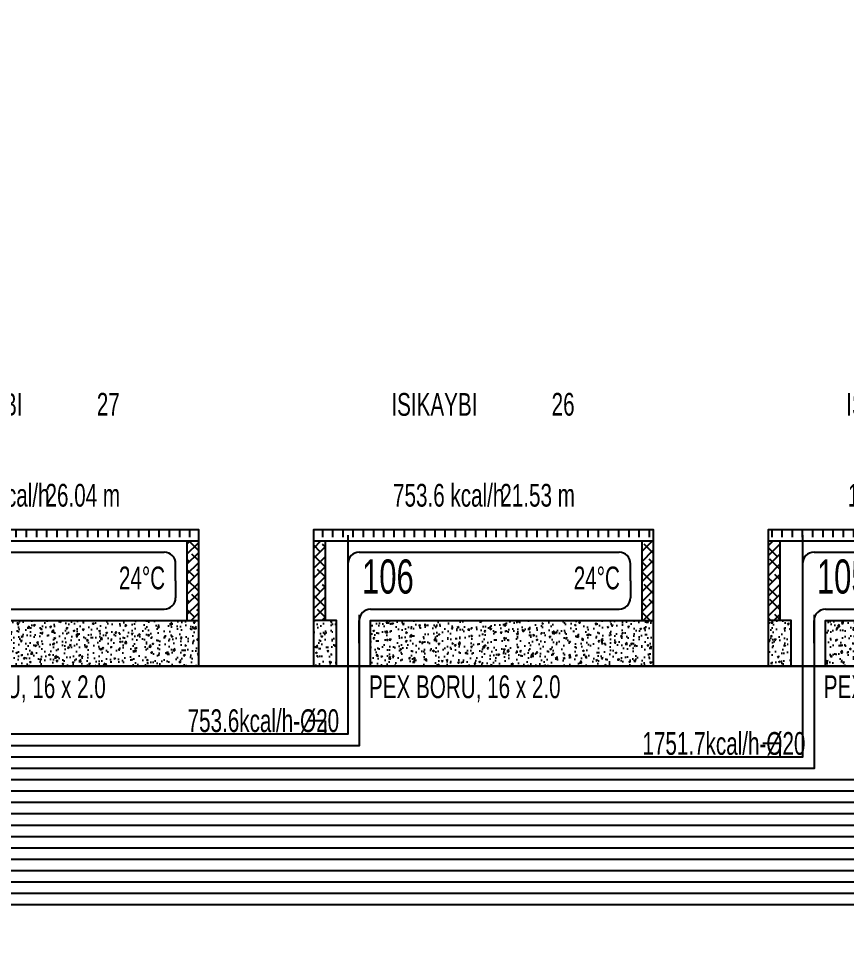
# Model space of a CAD drawing. Header units: centimetres. Extents: x -1224 to 8120, y -5771 to -1283.
# Drawn here: x 1744.6 to 2108.7, y -4922.8 to -4515.4 of the extents above; entities that cross this region are included whole.
import ezdxf
from ezdxf.enums import TextEntityAlignment as Align

# ---------------------------------------------------------------- set-up
doc = ezdxf.new("R2010")
doc.units = ezdxf.units.CM
for name, color, linetype in [('ROTAS-ISITMA-CAP', 41, 'Continuous'), ('ROTAS-ISITMA-DONUS-BORU', 30, 'Continuous'), ('ROTAS-ISITMA-GIDIS-BORU', 10, 'Continuous'), ('ROTAS-ISITMA-SEMA-DETAY', 7, 'Continuous'), ('ROTAS-SEMA-KAT-BANDI', 7, 'Continuous')]:
    doc.layers.add(name, color=color, linetype=linetype)
doc.styles.add('ROTAS-YAZI', font='arial.ttf')
pattern_1 = [(50, (-135697.04, 398449.737), (7.17260183, -0.62752135), [0.75, -8.25]), (355, (-135697.04, 398449.737), (-1.38751334, 7.52192134), [0.6, -6.6]), (100.4514445, (-135696.442, 398449.6846), (5.78508847, 6.89439991), [0.63740192, -7.01142112]), (46.1842, (-135697.04, 398451.737), (10.6724133, -1.6551928), [1.125, -12.375]), (96.6356355, (-135696.15, 398451.599), (9.34661946, 9.741186), [0.95610342, -10.5171376]), (351.184164, (-135697.04, 398451.737), (9.34661945, 9.741186), [0.9, -9.9]), (21, (-135696.04, 398451.237), (5.96907052, -4.02618891), [0.75, -8.25]), (326, (-135696.04, 398451.237), (2.43315332, 7.25150045), [0.6, -6.6]), (71.4514447, (-135695.5425, 398450.9014), (8.40222377, 3.22531153), [0.6374019, -7.01142112]), (37.5, (-135697.04, 398449.737), (0.121598553, 3.328938538), [0, -6.52, 0, -6.7, 0, -6.625]), (7.5, (-135697.04, 398449.737), (2.630695374, 3.94411712), [0, -3.82, 0, -6.37, 0, -2.525]), (327.5, (-135699.27, 398449.737), (5.338224362, -0.225548717), [0, -2.5, 0, -7.8, 0, -10.35]), (317.5, (-135700.27, 398449.737), (5.831861693, 1.001049823), [0, -3.25, 0, -5.18, 0, -7.35])]
pattern_2 = [(45, (-135697.04, 398444.737), (-2.209708691, 2.209708691), []), (135, (-135697.04, 398444.737), (-6.629126074, 2.209708691), [7.8125, -4.6875])]

# ---------------------------------------------------------------- blocks, each defined once
blk = doc.blocks.new('ROTAS-YI-DEVRE-PANELI')
h = blk.add_hatch()
h.set_pattern_fill('ACAD_ISO08W100', scale=0.898129, angle=90, style=0)
h.set_pattern_definition([(90, (-135697.04, 398444.737), (-4.49064449, 3e-16), [21.55509356, -2.6943867, 5.38877339, -2.6943867])])
h.paths.add_polyline_path([(129.28, 55), (129.28, 60), (-20, 60), (-20, 55)])
h = blk.add_hatch()
h.set_pattern_fill('ANSI38', color=15, scale=25, style=0)
h.set_pattern_definition(pattern_2)
h.paths.add_polyline_path([(-20, 20), (-15, 20), (-15, 55), (-20, 55)])
h = blk.add_hatch()
h.set_pattern_fill('ANSI38', color=15, scale=25, style=0)
h.set_pattern_definition(pattern_2)
h.paths.add_polyline_path([(124.28, 20), (129.28, 20), (129.28, 55), (124.28, 55)])
h = blk.add_hatch()
h.set_pattern_fill('AR-CONC', color=15, style=0)
h.set_pattern_definition(pattern_1)
h.paths.add_polyline_path([(-20, 0), (-10, 0), (-10, 20), (-15, 20), (-20, 20)])
h = blk.add_hatch()
h.set_pattern_fill('AR-CONC', color=15, style=0)
h.set_pattern_definition(pattern_1)
h.paths.add_polyline_path([(5, 20), (5, 0), (129.28, 0), (129.28, 20)])
at = {"color": 7}
for p, q in [((-20, 55), (129.28, 55)), ((-15, 55), (-15, 20)), ((124.28, 55), (124.28, 20))]:
    blk.add_line(p, q, dxfattribs=at)
for points in [[(-10, 0), (-20, 0), (-20, 60), (129.28, 60), (129.28, 0), (5, 0), (5, 20), (129.28, 20)], [(-10, 0), (-10, 20), (-15, 20), (-20, 20)]]:
    blk.add_lwpolyline(points, dxfattribs=at)
at = {"layer": 'ROTAS-ISITMA-DONUS-BORU'}
for p, q in [((119.28, 37.5), (119.28, 30)), ((5, 25), (114.28, 25)), ((0, 10), (0, 20))]:
    blk.add_line(p, q, dxfattribs=at)
for centre, start, end in [((114.28, 30), -90, 0), ((5, 20), 90, 180)]:
    blk.add_arc(centre, 5, start, end, dxfattribs=at)
at = {"layer": 'ROTAS-ISITMA-GIDIS-BORU'}
for p, q in [((0, 50), (114.28, 50)), ((119.28, 37.5), (119.28, 45))]:
    blk.add_line(p, q, dxfattribs=at)
for centre, start, end in [((0, 45), 90, 180), ((114.28, 45), 0, 90)]:
    blk.add_arc(centre, 5, start, end, dxfattribs=at)
at = {"color": 2, "style": 'ROTAS-YAZI', "width": 0.65}
for tag, p, height in [('ISIKAYBI', (14.15, 110), 10), ('YER', (14.88, 70.07), 10), ('NO', (1.26, 31.86), 15), ('DERECE', (94.35, 33.73), 10), ('BORU', (4.3, -14.1), 10)]:
    blk.add_attdef(tag, p, '', height=height, dxfattribs=at)
for tag, p in [('NO1', (84.62, 110.06)), ('UZ', (62.06, 70.07))]:
    blk.add_attdef(tag, p, '', height=10, rotation=360, dxfattribs=at)
blk.add_attdef('MAHAL', text='', height=10, dxfattribs=at).set_placement((15, 95), align=Align.MIDDLE_LEFT)
blk = doc.blocks.new('ROTAS-YI-HAT-ETIKETI')
at = {"color": 41}
for q in [(-7.5, 6), (0, 0)]:
    blk.add_line((0, 6), q, dxfattribs=at)
at = {"color": 41, "style": 'ROTAS-YAZI', "width": 0.65}
blk.add_attdef('CAP', (-60.45, 1), '', height=10, dxfattribs=at)

msp = doc.modelspace()

# ---------------------------------------------------------------- linework, layer by layer
at = {"layer": 'ROTAS-ISITMA-DONUS-BORU'}
for points in [[(3294.4, -4777.5), (3294.4, -4905), (1404.4, -4905), (1404.4, -4780.4)], [(3094.4, -4777.5), (3094.4, -4895), (1414.4, -4895), (1414.4, -4780.4)], [(2894.4, -4777.5), (2894.4, -4885), (1424.4, -4885), (1424.4, -4780.4)], [(2694.4, -4777.5), (2694.4, -4875), (1434.4, -4875), (1434.4, -4780.4)], [(2494.4, -4777.5), (2494.4, -4865), (1444.4, -4865), (1444.4, -4780.4)], [(2294.4, -4777.5), (2294.4, -4855), (1454.4, -4855), (1454.4, -4780.4)], [(2094.4, -4777.5), (2094.4, -4845), (1464.4, -4845), (1464.4, -4780.4)], [(1894.4, -4777.5), (1894.4, -4835), (1474.4, -4835), (1474.4, -4780.4)]]:
    msp.add_lwpolyline(points, dxfattribs=at)
at = {"layer": 'ROTAS-ISITMA-GIDIS-BORU'}
for points in [[(3289.4, -4742.5), (3289.4, -4900), (1409.4, -4900), (1409.4, -4780.4)], [(3089.4, -4742.5), (3089.4, -4890), (1419.4, -4890), (1419.4, -4780.4)], [(2889.4, -4742.5), (2889.4, -4880), (1429.4, -4880), (1429.4, -4780.4)], [(2689.4, -4742.5), (2689.4, -4870), (1439.4, -4870), (1439.4, -4780.4)], [(2489.4, -4742.5), (2489.4, -4860), (1449.4, -4860), (1449.4, -4780.4)], [(2289.4, -4742.5), (2289.4, -4850), (1459.4, -4850), (1459.4, -4780.4)], [(2089.4, -4742.5), (2089.4, -4840), (1469.4, -4840), (1469.4, -4780.4)], [(1889.4, -4742.5), (1889.4, -4830), (1479.4, -4830), (1479.4, -4780.4)]]:
    msp.add_lwpolyline(points, dxfattribs=at)
at = {"layer": 'ROTAS-SEMA-KAT-BANDI', "color": 7}
for points in [[(-935.6, -4800), (3460.4, -4800), (3460.4, -4400), (-935.6, -4400)], [(-935.6, -5200), (3460.4, -5200), (3460.4, -4800), (-935.6, -4800)]]:
    msp.add_lwpolyline(points, close=True, dxfattribs=at)

# ---------------------------------------------------------------- block references
at = {"layer": 'ROTAS-ISITMA-CAP'}
for p, values in [((1879.4, -4830), {'CAP': '753.6kcal/h-%%C20'}), ((2079.4, -4840), {'CAP': '1751.7kcal/h-%%C20'})]:
    msp.add_blockref('ROTAS-YI-HAT-ETIKETI', p, dxfattribs=at).add_auto_attribs(values)
at = {"layer": 'ROTAS-ISITMA-SEMA-DETAY'}
for p, values in [((1694.4, -4800), {'NO': '107', 'DERECE': '24%%DC', 'UZ': '26.04 m', 'NO1': '27', 'BORU': 'PEX BORU, 16 x 2.0', 'YER': '911.3 kcal/h', 'ISIKAYBI': 'ISIKAYBI'}), ((1894.4, -4800), {'NO': '106', 'DERECE': '24%%DC', 'UZ': '21.53 m', 'NO1': '26', 'BORU': 'PEX BORU, 16 x 2.0', 'YER': '753.6 kcal/h', 'ISIKAYBI': 'ISIKAYBI'}), ((2094.4, -4800), {'NO': '105', 'DERECE': '20%%DC', 'UZ': '50.05 m', 'NO1': '25', 'BORU': 'PEX BORU, 16 x 2.0', 'YER': '1751.7 kcal/h', 'ISIKAYBI': 'ISIKAYBI'})]:
    msp.add_blockref('ROTAS-YI-DEVRE-PANELI', p, dxfattribs=at).add_auto_attribs(values)

doc.saveas('drawing.dxf')
